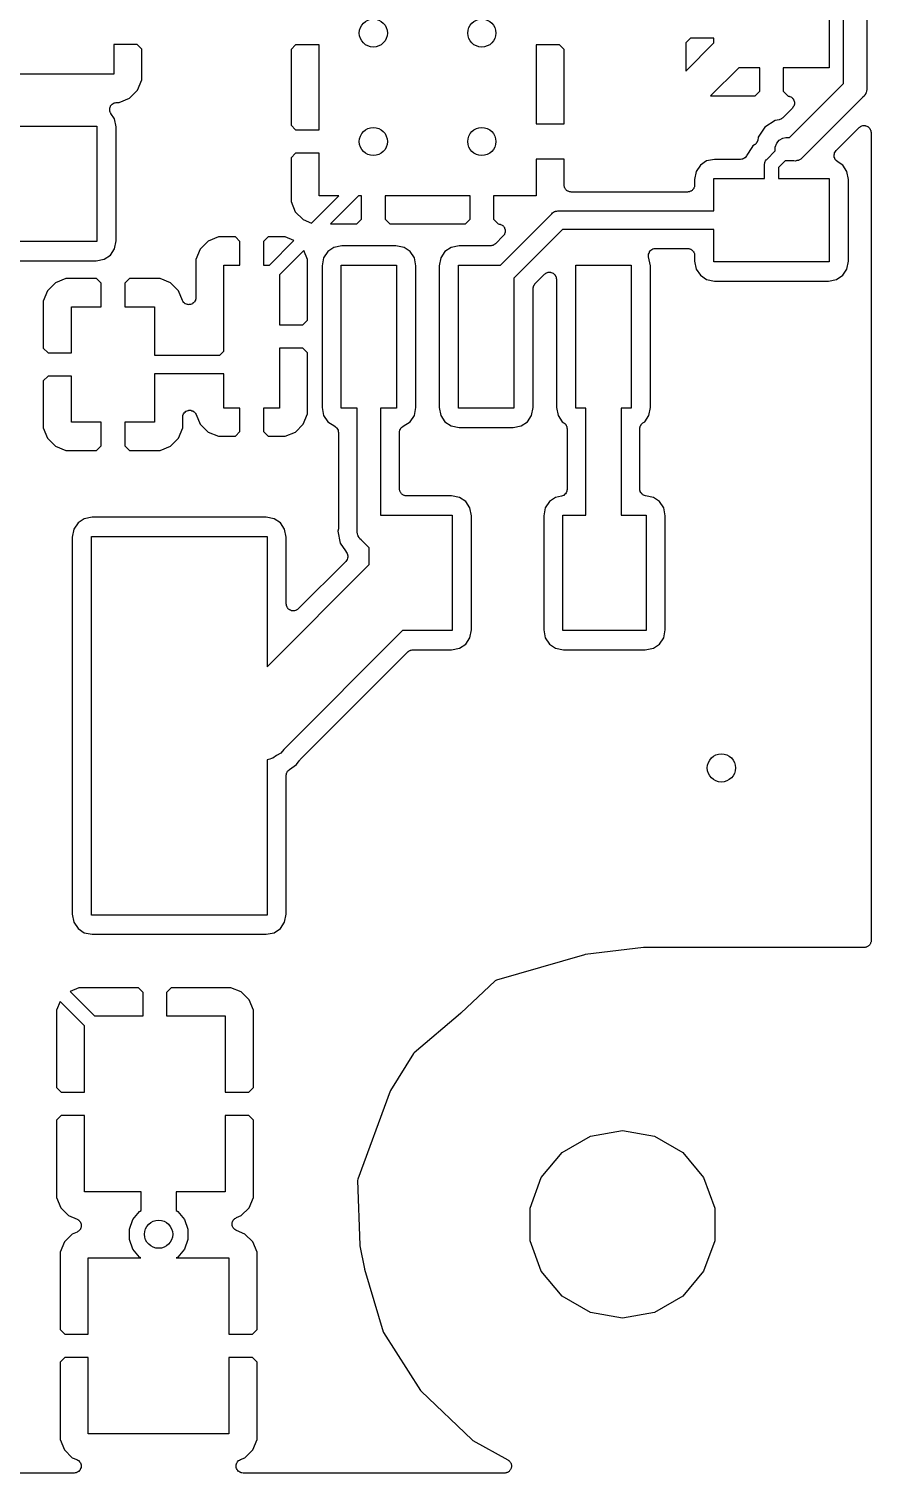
# Model space of a CAD drawing. Extents: x 86.1 to 122.5, y -104.2 to -55.1.
# Drawn here: x 113.41 to 122.53, y -104.24 to -88.6 of the extents above; entities that cross this region are included whole.
import ezdxf

# ---------------------------------------------------------------- set-up
doc = ezdxf.new("R2010")
doc.units = 0
doc.header["$MEASUREMENT"] = 0
doc.layers.add('BLACK', color=7, linetype='CONTINUOUS')

msp = doc.modelspace()

# ---------------------------------------------------------------- linework, layer by layer
at = {"layer": 'BLACK', "linetype": 'CONTINUOUS'}
for p, q in [((122.23, -89.1958), (122.23, -87.9641)), ((122.484, -87.9069), (122.484, -89.2429)), ((122.078, -88.1249), (122.078, -89.0249)), ((114.58, -88.7714), (114.326, -88.7714)), ((114.326, -88.7714), (114.326, -89.0944)), ((114.63, -88.8221), (114.58, -88.7714)), ((114.63, -89.1551), (114.63, -88.8221)), ((116.297, -88.7748), (116.247, -88.8254)), ((116.247, -88.8254), (116.247, -89.6452)), ((116.551, -88.7748), (116.297, -88.7748)), ((116.551, -89.6958), (116.551, -88.7748)), ((119.156, -88.7748), (118.901, -88.7748)), ((118.901, -88.7748), (118.901, -89.6323)), ((119.206, -88.8254), (119.156, -88.7748)), ((119.156, -88.7748), (119.156, -88.7748)), ((119.156, -88.7748), (119.156, -88.7748)), ((119.206, -89.6323), (119.206, -88.8254)), ((120.573, -88.7019), (120.523, -88.7525)), ((120.523, -88.7525), (120.523, -89.0603)), ((120.523, -89.0603), (120.828, -88.7555)), ((120.828, -88.7019), (120.573, -88.7019)), ((120.828, -88.7555), (120.828, -88.7019)), ((114.326, -89.0944), (113.076, -89.0944)), ((121.097, -89.0249), (120.792, -89.3297)), ((121.326, -89.0249), (121.097, -89.0249)), ((121.326, -89.2791), (121.326, -89.0249)), ((122.078, -89.0249), (121.58, -89.0249)), ((121.58, -89.0249), (121.58, -89.2791)), ((114.498, -89.3528), (114.584, -89.2671)), ((114.584, -89.2671), (114.63, -89.1551)), ((121.275, -89.3297), (121.326, -89.2791)), ((121.58, -89.2791), (121.631, -89.3308)), ((121.647, -89.7788), (122.23, -89.1958)), ((122.474, -89.3029), (122.464, -89.3167)), ((122.475, -89.2974), (122.474, -89.3029)), ((122.478, -89.2925), (122.475, -89.2974)), ((122.481, -89.2759), (122.478, -89.2925)), ((122.486, -89.2596), (122.481, -89.2759)), ((122.484, -89.2429), (122.486, -89.2596)), ((114.284, -89.4622), (114.287, -89.4521)), ((114.287, -89.4521), (114.29, -89.4417)), ((114.29, -89.4417), (114.292, -89.4397)), ((114.292, -89.4397), (114.293, -89.4373)), ((114.293, -89.4373), (114.3, -89.4291)), ((114.3, -89.4291), (114.306, -89.4204)), ((114.306, -89.4204), (114.308, -89.419)), ((114.308, -89.419), (114.31, -89.4171)), ((114.31, -89.4171), (114.319, -89.4117)), ((114.319, -89.4117), (114.328, -89.4057)), ((114.328, -89.4057), (114.331, -89.4051)), ((114.331, -89.4051), (114.333, -89.4038)), ((114.333, -89.4038), (114.343, -89.402)), ((114.343, -89.402), (114.354, -89.3994)), ((114.354, -89.3994), (114.356, -89.3997)), ((114.356, -89.3997), (114.359, -89.3992)), ((114.359, -89.3992), (114.386, -89.3992)), ((114.386, -89.3992), (114.498, -89.3528)), ((120.792, -89.3297), (121.275, -89.3297)), ((121.679, -89.4598), (121.573, -89.5652)), ((121.631, -89.3308), (121.635, -89.3314)), ((121.635, -89.3314), (121.645, -89.3323)), ((121.645, -89.3323), (121.648, -89.3337)), ((121.648, -89.3337), (121.651, -89.3343)), ((121.651, -89.3343), (121.66, -89.3393)), ((121.66, -89.3393), (121.669, -89.3435)), ((121.669, -89.3435), (121.671, -89.3458)), ((121.671, -89.3458), (121.674, -89.3475)), ((121.674, -89.3475), (121.68, -89.3551)), ((121.684, -89.4516), (121.679, -89.4598)), ((121.68, -89.3551), (121.687, -89.3622)), ((121.691, -89.444), (121.684, -89.4516)), ((121.687, -89.3622), (121.689, -89.3652)), ((121.689, -89.3652), (121.691, -89.3678)), ((121.691, -89.3678), (121.694, -89.3771)), ((121.692, -89.4408), (121.691, -89.444)), ((121.694, -89.4381), (121.692, -89.4408)), ((121.694, -89.3771), (121.698, -89.3862)), ((121.696, -89.4285), (121.694, -89.4381)), ((121.7, -89.4191), (121.696, -89.4285)), ((121.698, -89.3862), (121.699, -89.3895)), ((121.699, -89.3895), (121.7, -89.3926)), ((121.7, -89.3926), (121.7, -89.4026)), ((121.7, -89.4026), (121.701, -89.4125)), ((121.701, -89.4125), (121.7, -89.4158)), ((121.7, -89.4158), (121.7, -89.4191)), ((122.443, -89.3421), (121.793, -89.9917)), ((122.456, -89.3313), (122.443, -89.3421)), ((122.464, -89.3167), (122.456, -89.3313)), ((114.283, -89.4671), (114.284, -89.4647)), ((114.284, -89.4779), (114.283, -89.4671)), ((114.284, -89.4647), (114.284, -89.4622)), ((114.284, -89.4887), (114.284, -89.4779)), ((114.285, -89.491), (114.284, -89.4887)), ((114.285, -89.4936), (114.285, -89.491)), ((114.289, -89.5034), (114.285, -89.4936)), ((114.293, -89.5135), (114.289, -89.5034)), ((114.294, -89.5155), (114.293, -89.5135)), ((114.295, -89.5178), (114.294, -89.5155)), ((114.335, -89.5775), (114.295, -89.5178)), ((114.353, -89.6643), (114.335, -89.5775)), ((121.49, -89.5948), (121.381, -89.6678)), ((121.534, -89.5861), (121.49, -89.5948)), ((121.543, -89.5828), (121.534, -89.5861)), ((121.552, -89.5804), (121.543, -89.5828)), ((121.555, -89.578), (121.552, -89.5804)), ((121.559, -89.5765), (121.555, -89.578)), ((121.566, -89.5705), (121.559, -89.5765)), ((121.573, -89.5652), (121.566, -89.5705)), ((113.244, -89.6568), (114.144, -89.6568)), ((114.144, -89.6568), (114.144, -90.9068)), ((114.353, -90.8993), (114.353, -89.6643)), ((116.247, -89.6452), (116.297, -89.6958)), ((116.297, -89.6958), (116.551, -89.6958)), ((118.901, -89.6323), (119.206, -89.6323)), ((121.381, -89.6678), (121.308, -89.777)), ((122.152, -89.9206), (122.401, -89.6717)), ((122.401, -89.6717), (122.409, -89.666)), ((122.409, -89.666), (122.416, -89.6596)), ((122.416, -89.6596), (122.42, -89.6584)), ((122.42, -89.6584), (122.422, -89.6565)), ((122.422, -89.6565), (122.432, -89.6539)), ((122.432, -89.6539), (122.441, -89.6505)), ((122.441, -89.6505), (122.445, -89.6505)), ((122.445, -89.6505), (122.448, -89.6497)), ((122.448, -89.6497), (122.458, -89.6505)), ((122.458, -89.6505), (122.468, -89.6505)), ((122.468, -89.6505), (122.471, -89.6517)), ((122.471, -89.6517), (122.474, -89.652)), ((122.474, -89.652), (122.483, -89.6562)), ((122.483, -89.6562), (122.493, -89.6596)), ((122.493, -89.6596), (122.495, -89.6617)), ((122.495, -89.6617), (122.498, -89.6632)), ((122.498, -89.6632), (122.505, -89.6702)), ((122.505, -89.6702), (122.513, -89.6766)), ((122.513, -89.6766), (122.515, -89.6795)), ((122.515, -89.6795), (122.517, -89.6819)), ((122.517, -89.6819), (122.521, -89.6909)), ((122.521, -89.6909), (122.526, -89.6995)), ((122.526, -89.6995), (122.527, -89.7028)), ((122.527, -89.7028), (122.528, -89.7059)), ((122.528, -89.7059), (122.529, -89.7158)), ((122.529, -89.7158), (122.531, -89.7256)), ((122.531, -89.7256), (122.531, -98.4758)), ((121.24, -89.8881), (121.186, -89.9691)), ((121.251, -89.871), (121.24, -89.8881)), ((121.24, -89.8881), (121.24, -89.8881)), ((121.268, -89.8596), (121.251, -89.871)), ((121.272, -89.8563), (121.268, -89.8596)), ((121.275, -89.8548), (121.272, -89.8563)), ((121.277, -89.8524), (121.275, -89.8548)), ((121.28, -89.8502), (121.277, -89.8524)), ((121.281, -89.8492), (121.28, -89.8502)), ((121.284, -89.8446), (121.281, -89.8492)), ((121.287, -89.8413), (121.284, -89.8446)), ((121.289, -89.8386), (121.287, -89.8413)), ((121.292, -89.8349), (121.289, -89.8386)), ((121.294, -89.831), (121.292, -89.8349)), ((121.296, -89.8276), (121.294, -89.831)), ((121.298, -89.8198), (121.296, -89.8276)), ((121.299, -89.8176), (121.298, -89.8198)), ((121.302, -89.8102), (121.299, -89.8163)), ((121.299, -89.8163), (121.299, -89.8176)), ((121.308, -89.777), (121.302, -89.8102)), ((121.401, -90.0162), (121.492, -89.9251)), ((121.492, -89.8834), (121.508, -89.8414)), ((121.492, -89.9251), (121.492, -89.8834)), ((121.508, -89.8414), (121.536, -89.8071)), ((121.536, -89.8071), (121.575, -89.7847)), ((121.575, -89.7847), (121.608, -89.7788)), ((121.608, -89.7788), (121.647, -89.7788)), ((122.144, -89.932), (122.151, -89.9217)), ((122.151, -89.9213), (122.152, -89.9206)), ((122.151, -89.9217), (122.151, -89.9213)), ((116.297, -89.9498), (116.247, -90.0004)), ((116.247, -90.0004), (116.247, -90.4709)), ((116.551, -89.9498), (116.297, -89.9498)), ((116.551, -90.4103), (116.551, -89.9498)), ((119.206, -90.0133), (118.901, -90.0133)), ((118.901, -90.0133), (118.901, -90.4103)), ((119.206, -90.2939), (119.206, -90.0133)), ((120.681, -90.0784), (120.636, -90.1456)), ((120.748, -90.0335), (120.681, -90.0784)), ((120.835, -90.0162), (120.748, -90.0335)), ((121.116, -90.0162), (120.835, -90.0162)), ((121.129, -90.014), (121.116, -90.0162)), ((121.141, -90.0122), (121.129, -90.014)), ((121.142, -90.0118), (121.141, -90.0122)), ((121.153, -90.0054), (121.142, -90.0116)), ((121.142, -90.0116), (121.142, -90.0118)), ((121.164, -89.9994), (121.153, -90.0054)), ((121.165, -89.9988), (121.164, -89.9994)), ((121.173, -89.9889), (121.165, -89.9984)), ((121.165, -89.9984), (121.165, -89.9988)), ((121.182, -89.9795), (121.173, -89.9889)), ((121.186, -89.9691), (121.182, -89.9781)), ((121.182, -89.9781), (121.182, -89.9787)), ((121.182, -89.9787), (121.182, -89.9795)), ((121.376, -90.0657), (121.378, -90.056)), ((121.376, -90.0758), (121.376, -90.0657)), ((121.376, -90.2249), (121.376, -90.0758)), ((121.378, -90.056), (121.38, -90.046)), ((121.38, -90.046), (121.382, -90.0431)), ((121.382, -90.0431), (121.383, -90.0398)), ((121.383, -90.0398), (121.388, -90.0315)), ((121.388, -90.0315), (121.393, -90.0227)), ((121.393, -90.0227), (121.401, -90.0162)), ((121.601, -90.0316), (121.529, -90.104)), ((121.608, -90.0328), (121.601, -90.0316)), ((121.694, -90.0328), (121.608, -90.0328)), ((121.711, -90.0343), (121.694, -90.0328)), ((121.727, -90.0299), (121.711, -90.0343)), ((121.744, -90.027), (121.727, -90.0299)), ((121.749, -90.0242), (121.744, -90.027)), ((121.754, -90.0227), (121.749, -90.0242)), ((121.768, -90.0131), (121.754, -90.0227)), ((121.782, -90.0046), (121.768, -90.0131)), ((121.793, -89.9917), (121.782, -90.0046)), ((122.13, -89.9678), (122.133, -89.9558)), ((122.13, -89.9686), (122.13, -89.9678)), ((122.13, -89.9695), (122.13, -89.9686)), ((122.131, -89.9818), (122.13, -89.9695)), ((122.132, -89.9942), (122.131, -89.9818)), ((122.132, -89.9949), (122.132, -89.9942)), ((122.133, -89.9958), (122.132, -89.9949)), ((122.133, -89.9558), (122.136, -89.9438)), ((122.138, -90.0069), (122.133, -89.9958)), ((122.136, -89.9431), (122.137, -89.9422)), ((122.136, -89.9438), (122.136, -89.9431)), ((122.137, -89.9422), (122.144, -89.932)), ((122.143, -90.0181), (122.138, -90.0069)), ((122.144, -90.0187), (122.143, -90.0181)), ((122.144, -90.0195), (122.144, -90.0187)), ((122.153, -90.0281), (122.144, -90.0195)), ((122.162, -90.0369), (122.153, -90.0281)), ((122.163, -90.0372), (122.162, -90.0369)), ((122.163, -90.0378), (122.163, -90.0372)), ((122.224, -90.0784), (122.163, -90.0378)), ((122.269, -90.1456), (122.224, -90.0784)), ((120.636, -90.1456), (120.619, -90.2324)), ((120.619, -90.2324), (120.619, -90.2939)), ((120.828, -90.5733), (120.828, -90.2249)), ((120.828, -90.2249), (121.376, -90.2249)), ((121.529, -90.104), (121.529, -90.2249)), ((121.529, -90.2249), (122.078, -90.2249)), ((122.078, -90.2249), (122.078, -91.1249)), ((122.286, -90.2324), (122.269, -90.1456)), ((122.286, -91.1174), (122.286, -90.2324)), ((119.207, -90.3004), (119.206, -90.2939)), ((119.207, -90.3071), (119.207, -90.3004)), ((119.21, -90.3134), (119.207, -90.3071)), ((119.211, -90.3199), (119.21, -90.3134)), ((119.214, -90.3257), (119.211, -90.3199)), ((119.216, -90.332), (119.214, -90.3257)), ((119.221, -90.3371), (119.216, -90.332)), ((119.224, -90.3429), (119.221, -90.3371)), ((119.229, -90.3471), (119.224, -90.3429)), ((119.233, -90.3523), (119.229, -90.3471)), ((119.239, -90.3556), (119.233, -90.3523)), ((119.244, -90.3599), (119.239, -90.3556)), ((119.251, -90.3621), (119.244, -90.3599)), ((119.256, -90.3655), (119.251, -90.3621)), ((119.263, -90.3666), (119.256, -90.3655)), ((119.269, -90.3689), (119.263, -90.3666)), ((119.276, -90.3689), (119.269, -90.3689)), ((119.282, -90.3701), (119.276, -90.3689)), ((120.543, -90.3701), (119.282, -90.3701)), ((120.549, -90.3689), (120.543, -90.3701)), ((120.556, -90.3689), (120.549, -90.3689)), ((120.562, -90.3666), (120.556, -90.3689)), ((120.569, -90.3655), (120.562, -90.3666)), ((120.575, -90.3621), (120.569, -90.3655)), ((120.581, -90.3599), (120.575, -90.3621)), ((120.586, -90.3556), (120.581, -90.3599)), ((120.592, -90.3523), (120.586, -90.3556)), ((120.596, -90.3471), (120.592, -90.3523)), ((120.601, -90.3429), (120.596, -90.3471)), ((120.604, -90.3371), (120.601, -90.3429)), ((120.609, -90.332), (120.604, -90.3371)), ((120.611, -90.3257), (120.609, -90.332)), ((120.614, -90.3199), (120.611, -90.3257)), ((120.616, -90.3134), (120.614, -90.3199)), ((120.618, -90.3071), (120.616, -90.3134)), ((120.619, -90.2939), (120.618, -90.3004)), ((120.618, -90.3004), (120.618, -90.3071)), ((116.247, -90.4709), (116.293, -90.5829)), ((116.468, -90.7057), (116.764, -90.4103)), ((116.764, -90.4103), (116.551, -90.4103)), ((116.979, -90.4103), (116.674, -90.7151)), ((117.012, -90.4103), (116.979, -90.4103)), ((117.012, -90.6645), (117.012, -90.4103)), ((118.187, -90.4103), (117.266, -90.4103)), ((117.266, -90.4103), (117.266, -90.6645)), ((118.187, -90.6645), (118.187, -90.4103)), ((118.901, -90.4103), (118.441, -90.4103)), ((118.441, -90.4103), (118.441, -90.6645)), ((116.293, -90.5829), (116.379, -90.6687)), ((116.379, -90.6687), (116.468, -90.7057)), ((116.961, -90.7151), (117.012, -90.6645)), ((117.266, -90.6645), (117.317, -90.7151)), ((118.136, -90.7151), (118.187, -90.6645)), ((118.441, -90.6645), (118.492, -90.7151)), ((118.518, -91.1603), (119.072, -90.6062)), ((119.072, -90.6062), (119.081, -90.5958)), ((119.081, -90.5958), (119.092, -90.5891)), ((119.092, -90.5891), (119.103, -90.5814)), ((119.103, -90.5814), (119.108, -90.5802)), ((119.108, -90.5802), (119.112, -90.5779)), ((119.112, -90.5779), (119.125, -90.5756)), ((119.125, -90.5756), (119.138, -90.5721)), ((119.138, -90.5721), (119.151, -90.5733)), ((119.151, -90.5733), (120.828, -90.5733)), ((115.461, -90.8555), (115.349, -90.9019)), ((115.644, -90.8555), (115.461, -90.8555)), ((115.694, -90.9061), (115.644, -90.8555)), ((115.999, -90.8555), (115.948, -90.9061)), ((116.182, -90.8555), (115.999, -90.8555)), ((116.279, -90.8954), (116.182, -90.8555)), ((116.674, -90.7151), (116.961, -90.7151)), ((117.317, -90.7151), (118.136, -90.7151)), ((118.546, -90.8452), (118.461, -90.9293)), ((118.492, -90.7151), (118.492, -90.7151)), ((118.492, -90.7151), (118.501, -90.7168)), ((118.501, -90.7168), (118.511, -90.7177)), ((118.511, -90.7177), (118.514, -90.7191)), ((118.514, -90.7191), (118.518, -90.7197)), ((118.518, -90.7197), (118.526, -90.7247)), ((118.526, -90.7247), (118.535, -90.7289)), ((118.535, -90.7289), (118.538, -90.7312)), ((118.538, -90.7312), (118.541, -90.7329)), ((118.541, -90.7329), (118.547, -90.7405)), ((118.551, -90.837), (118.546, -90.8452)), ((118.547, -90.7405), (118.554, -90.7476)), ((118.558, -90.8294), (118.551, -90.837)), ((118.554, -90.7476), (118.555, -90.7506)), ((118.555, -90.7506), (118.558, -90.7532)), ((118.558, -90.7532), (118.561, -90.7625)), ((118.559, -90.8262), (118.558, -90.8294)), ((118.561, -90.8235), (118.559, -90.8262)), ((118.561, -90.7625), (118.565, -90.7716)), ((118.563, -90.8139), (118.561, -90.8235)), ((118.567, -90.8045), (118.563, -90.8139)), ((118.565, -90.7716), (118.566, -90.7749)), ((118.566, -90.7749), (118.567, -90.778)), ((118.567, -90.778), (118.567, -90.788)), ((118.567, -90.788), (118.568, -90.7979)), ((118.568, -90.7979), (118.567, -90.8012)), ((118.567, -90.8012), (118.567, -90.8045)), ((119.189, -90.7765), (118.661, -91.304)), ((120.828, -90.7765), (119.189, -90.7765)), ((120.828, -91.1249), (120.828, -90.7765)), ((114.144, -90.9068), (113.244, -90.9068)), ((114.29, -91.0533), (114.335, -90.986)), ((114.335, -90.986), (114.353, -90.8993)), ((115.263, -90.9876), (115.217, -91.0997)), ((115.349, -90.9019), (115.263, -90.9876)), ((115.694, -91.1603), (115.694, -90.9061)), ((115.948, -90.9061), (115.948, -91.1603)), ((116.014, -91.1603), (116.279, -90.8954)), ((116.386, -91.0032), (116.121, -91.268)), ((116.426, -91.0997), (116.386, -91.0032)), ((116.645, -91.0138), (116.6, -91.081)), ((116.712, -90.9689), (116.645, -91.0138)), ((116.799, -90.9516), (116.712, -90.9689)), ((117.384, -90.9516), (116.799, -90.9516)), ((117.471, -90.9689), (117.384, -90.9516)), ((117.538, -91.0138), (117.471, -90.9689)), ((117.583, -91.081), (117.538, -91.0138)), ((117.915, -91.0138), (117.87, -91.081)), ((117.982, -90.9689), (117.915, -91.0138)), ((118.069, -90.9516), (117.982, -90.9689)), ((118.408, -90.9516), (118.069, -90.9516)), ((118.411, -90.951), (118.408, -90.9516)), ((118.414, -90.9513), (118.411, -90.951)), ((118.424, -90.9487), (118.414, -90.9513)), ((118.434, -90.947), (118.424, -90.9487)), ((118.436, -90.9453), (118.434, -90.947)), ((118.44, -90.9445), (118.436, -90.9453)), ((118.448, -90.9388), (118.44, -90.9445)), ((118.456, -90.9338), (118.448, -90.9388)), ((118.459, -90.9312), (118.456, -90.9338)), ((118.461, -90.9293), (118.459, -90.9312)), ((120.125, -91.031), (120.129, -91.0192)), ((120.129, -91.0186), (120.13, -91.0178)), ((120.129, -91.0192), (120.129, -91.0186)), ((120.13, -91.0178), (120.138, -91.0083)), ((120.138, -91.0083), (120.145, -90.9986)), ((120.145, -90.9986), (120.146, -90.9982)), ((120.146, -90.9982), (120.147, -90.9975)), ((120.147, -90.9975), (120.157, -90.9913)), ((120.157, -90.9913), (120.168, -90.9849)), ((120.168, -90.9849), (120.169, -90.9847)), ((120.169, -90.9847), (120.17, -90.9843)), ((120.17, -90.9843), (120.182, -90.9821)), ((120.182, -90.9821), (120.194, -90.9797)), ((120.194, -90.9797), (120.195, -90.9798)), ((120.195, -90.9798), (120.196, -90.9797)), ((120.196, -90.9797), (120.543, -90.9797)), ((120.543, -90.9797), (120.549, -90.9808)), ((120.549, -90.9808), (120.556, -90.9808)), ((120.556, -90.9808), (120.562, -90.9831)), ((120.562, -90.9831), (120.569, -90.9843)), ((120.569, -90.9843), (120.575, -90.9876)), ((120.575, -90.9876), (120.581, -90.9899)), ((120.581, -90.9899), (120.586, -90.9942)), ((120.586, -90.9942), (120.592, -90.9975)), ((120.592, -90.9975), (120.596, -91.0026)), ((120.596, -91.0026), (120.601, -91.0069)), ((120.601, -91.0069), (120.604, -91.0127)), ((120.604, -91.0127), (120.609, -91.0178)), ((120.609, -91.0178), (120.611, -91.024)), ((120.611, -91.024), (120.614, -91.0298)), ((113.251, -91.1154), (114.136, -91.1154)), ((114.136, -91.1154), (114.223, -91.0982)), ((114.223, -91.0982), (114.29, -91.0533)), ((115.217, -91.0997), (115.217, -91.5143)), ((115.521, -92.0916), (115.521, -91.1603)), ((115.521, -91.1603), (115.694, -91.1603)), ((115.948, -91.1603), (116.014, -91.1603)), ((116.426, -91.7577), (116.426, -91.0997)), ((116.6, -91.081), (116.583, -91.1678)), ((116.583, -91.1678), (116.583, -92.7028)), ((116.791, -92.7103), (116.791, -91.1603)), ((116.791, -91.1603), (117.391, -91.1603)), ((117.391, -91.1603), (117.391, -92.7103)), ((117.6, -91.1678), (117.583, -91.081)), ((117.6, -92.7028), (117.6, -91.1678)), ((117.87, -91.081), (117.853, -91.1678)), ((117.853, -91.1678), (117.853, -92.7028)), ((118.061, -92.7103), (118.061, -91.1603)), ((118.061, -91.1603), (118.518, -91.1603)), ((119.331, -92.7103), (119.331, -91.1603)), ((119.331, -91.1603), (119.931, -91.1603)), ((119.931, -91.1603), (119.931, -92.7103)), ((120.12, -91.0443), (120.121, -91.0435)), ((120.121, -91.0567), (120.12, -91.0443)), ((120.121, -91.0426), (120.125, -91.031)), ((120.121, -91.0435), (120.121, -91.0426)), ((120.121, -91.0691), (120.121, -91.0567)), ((120.121, -91.0699), (120.121, -91.0691)), ((120.121, -91.0707), (120.121, -91.0699)), ((120.14, -91.1678), (120.121, -91.0707)), ((120.14, -92.7028), (120.14, -91.1678)), ((120.614, -91.0298), (120.616, -91.0364)), ((120.616, -91.0364), (120.618, -91.0426)), ((120.618, -91.0426), (120.618, -91.0493)), ((120.618, -91.0493), (120.619, -91.0559)), ((120.619, -91.0559), (120.619, -91.1174)), ((120.619, -91.1174), (120.636, -91.2042)), ((122.078, -91.1249), (120.828, -91.1249)), ((122.269, -91.2042), (122.286, -91.1174)), ((113.808, -91.3078), (113.696, -91.3542)), ((114.141, -91.3078), (113.808, -91.3078)), ((114.192, -91.3584), (114.141, -91.3078)), ((114.496, -91.3078), (114.446, -91.3584)), ((114.829, -91.3078), (114.496, -91.3078)), ((114.941, -91.3542), (114.829, -91.3078)), ((116.121, -91.268), (116.121, -91.8083)), ((118.661, -91.304), (118.661, -92.7103)), ((118.892, -91.3603), (118.993, -91.2601)), ((118.993, -91.2601), (119.001, -91.2544)), ((119.001, -91.2544), (119.008, -91.248)), ((119.008, -91.248), (119.012, -91.2468)), ((119.012, -91.2468), (119.014, -91.2449)), ((119.014, -91.2449), (119.024, -91.2423)), ((119.024, -91.2423), (119.033, -91.2389)), ((119.033, -91.2389), (119.037, -91.2389)), ((119.037, -91.2389), (119.04, -91.2381)), ((119.04, -91.2381), (119.05, -91.2389)), ((119.05, -91.2389), (119.06, -91.2389)), ((119.06, -91.2389), (119.063, -91.2401)), ((119.063, -91.2401), (119.066, -91.2404)), ((119.066, -91.2404), (119.075, -91.2446)), ((119.075, -91.2446), (119.085, -91.248)), ((119.085, -91.248), (119.087, -91.2501)), ((119.087, -91.2501), (119.09, -91.2515)), ((119.09, -91.2515), (119.097, -91.2586)), ((119.097, -91.2586), (119.105, -91.265)), ((119.105, -91.265), (119.107, -91.2679)), ((119.107, -91.2679), (119.109, -91.2703)), ((119.109, -91.2703), (119.113, -91.2793)), ((119.113, -91.2793), (119.118, -91.2879)), ((119.118, -91.2879), (119.119, -91.2912)), ((119.119, -91.2912), (119.12, -91.2942)), ((119.12, -91.2942), (119.121, -91.3042)), ((119.121, -91.3042), (119.123, -91.314)), ((119.123, -91.314), (119.123, -92.7028)), ((120.636, -91.2042), (120.681, -91.2714)), ((120.681, -91.2714), (120.748, -91.3163)), ((120.748, -91.3163), (120.835, -91.3336)), ((120.835, -91.3336), (122.07, -91.3336)), ((122.07, -91.3336), (122.157, -91.3163)), ((122.157, -91.3163), (122.224, -91.2714)), ((122.224, -91.2714), (122.269, -91.2042)), ((113.61, -91.4399), (113.564, -91.5519)), ((113.696, -91.3542), (113.61, -91.4399)), ((114.192, -91.6126), (114.192, -91.3584)), ((114.446, -91.3584), (114.446, -91.6126)), ((115.027, -91.4399), (114.941, -91.3542)), ((115.07, -91.5435), (115.027, -91.4399)), ((118.87, -91.4076), (118.873, -91.398)), ((118.871, -91.4109), (118.87, -91.4076)), ((118.87, -91.4142), (118.871, -91.4109)), ((118.87, -92.7028), (118.87, -91.4142)), ((118.873, -91.398), (118.875, -91.3882)), ((118.875, -91.3882), (118.876, -91.3853)), ((118.876, -91.3853), (118.877, -91.382)), ((118.877, -91.382), (118.883, -91.3739)), ((118.883, -91.3739), (118.888, -91.3652)), ((118.888, -91.3652), (118.891, -91.3631)), ((118.891, -91.3631), (118.892, -91.3603)), ((113.564, -91.5519), (113.564, -92.0599)), ((113.869, -92.1106), (113.869, -91.6126)), ((113.869, -91.6126), (114.192, -91.6126)), ((114.446, -91.6126), (114.769, -91.6126)), ((114.769, -91.6126), (114.769, -92.136)), ((115.076, -91.5533), (115.07, -91.5435)), ((115.082, -91.5633), (115.076, -91.5533)), ((115.083, -91.5644), (115.082, -91.5633)), ((115.084, -91.5658), (115.083, -91.5644)), ((115.093, -91.5729), (115.084, -91.5658)), ((115.102, -91.5803), (115.093, -91.5729)), ((115.104, -91.5809), (115.102, -91.5803)), ((115.105, -91.5819), (115.104, -91.5809)), ((115.116, -91.5854), (115.105, -91.5819)), ((115.127, -91.5894), (115.116, -91.5854)), ((115.129, -91.5894), (115.127, -91.5894)), ((115.131, -91.5899), (115.129, -91.5894)), ((115.142, -91.5894), (115.131, -91.5899)), ((115.154, -91.5894), (115.142, -91.5894)), ((115.155, -91.5888), (115.154, -91.5894)), ((115.157, -91.5887), (115.155, -91.5888)), ((115.168, -91.5843), (115.157, -91.5887)), ((115.179, -91.5803), (115.168, -91.5843)), ((115.18, -91.5792), (115.179, -91.5803)), ((115.181, -91.5786), (115.18, -91.5792)), ((115.19, -91.5708), (115.181, -91.5786)), ((115.199, -91.5633), (115.19, -91.5708)), ((115.2, -91.5618), (115.199, -91.5633)), ((115.201, -91.5607), (115.2, -91.5618)), ((115.206, -91.5504), (115.201, -91.5607)), ((115.212, -91.5404), (115.206, -91.5504)), ((115.213, -91.5372), (115.212, -91.5387)), ((115.212, -91.5387), (115.212, -91.5404)), ((115.215, -91.5257), (115.213, -91.5372)), ((115.217, -91.5143), (115.215, -91.5257)), ((116.376, -91.8083), (116.426, -91.7577)), ((116.121, -91.8083), (116.376, -91.8083)), ((113.564, -92.0599), (113.615, -92.1106)), ((113.615, -92.1106), (113.869, -92.1106)), ((115.477, -92.136), (115.521, -92.0916)), ((116.121, -92.0623), (116.121, -92.7103)), ((116.376, -92.0623), (116.121, -92.0623)), ((116.426, -92.1129), (116.376, -92.0623)), ((116.426, -92.7709), (116.426, -92.1129)), ((114.769, -92.136), (115.477, -92.136)), ((113.615, -92.3646), (113.564, -92.4152)), ((113.564, -92.4152), (113.564, -92.9232)), ((113.869, -92.3646), (113.615, -92.3646)), ((113.869, -92.8626), (113.869, -92.3646)), ((114.769, -92.3392), (114.769, -92.8626)), ((115.515, -92.3392), (114.769, -92.3392)), ((115.521, -92.3397), (115.515, -92.3392)), ((115.521, -92.7103), (115.521, -92.3397)), ((115.1, -92.7521), (115.109, -92.7443)), ((115.109, -92.7443), (115.11, -92.7436)), ((115.11, -92.7436), (115.112, -92.7425)), ((115.112, -92.7425), (115.123, -92.7386)), ((115.123, -92.7386), (115.133, -92.7341)), ((115.133, -92.7341), (115.135, -92.7341)), ((115.135, -92.7341), (115.137, -92.7335)), ((115.137, -92.7335), (115.148, -92.7335)), ((115.148, -92.7335), (115.16, -92.733)), ((115.16, -92.733), (115.161, -92.7335)), ((115.161, -92.7335), (115.163, -92.7335)), ((115.163, -92.7335), (115.174, -92.7374)), ((115.174, -92.7374), (115.185, -92.7409)), ((115.185, -92.7409), (115.186, -92.742)), ((115.186, -92.742), (115.188, -92.7425)), ((115.188, -92.7425), (115.197, -92.75)), ((115.694, -92.7103), (115.521, -92.7103)), ((115.694, -92.9645), (115.694, -92.7103)), ((116.121, -92.7103), (115.948, -92.7103)), ((115.948, -92.7103), (115.948, -92.9645)), ((116.583, -92.7028), (116.6, -92.7896)), ((116.964, -92.7103), (116.791, -92.7103)), ((116.964, -94.0364), (116.964, -92.7103)), ((117.391, -92.7103), (117.218, -92.7103)), ((117.218, -92.7103), (117.218, -93.8681)), ((117.583, -92.7896), (117.6, -92.7028)), ((117.853, -92.7028), (117.87, -92.7896)), ((118.661, -92.7103), (118.061, -92.7103)), ((118.853, -92.7896), (118.87, -92.7028)), ((119.123, -92.7028), (119.14, -92.7896)), ((119.441, -92.7103), (119.331, -92.7103)), ((119.441, -93.8681), (119.441, -92.7103)), ((119.931, -92.7103), (119.822, -92.7103)), ((119.822, -92.7103), (119.822, -93.8681)), ((120.123, -92.7896), (120.14, -92.7028)), ((114.192, -92.8626), (113.869, -92.8626)), ((114.192, -93.1167), (114.192, -92.8626)), ((114.769, -92.8626), (114.446, -92.8626)), ((114.446, -92.8626), (114.446, -93.1167)), ((115.074, -92.8085), (115.076, -92.7971)), ((115.074, -92.9232), (115.074, -92.8085)), ((115.076, -92.7971), (115.077, -92.7856)), ((115.077, -92.7856), (115.078, -92.7841)), ((115.078, -92.7825), (115.084, -92.7724)), ((115.078, -92.7841), (115.078, -92.7825)), ((115.084, -92.7724), (115.089, -92.7621)), ((115.089, -92.7621), (115.091, -92.761)), ((115.091, -92.7595), (115.1, -92.7521)), ((115.091, -92.761), (115.091, -92.7595)), ((115.197, -92.75), (115.206, -92.757)), ((115.206, -92.757), (115.207, -92.7585)), ((115.207, -92.7585), (115.208, -92.7595)), ((115.208, -92.7595), (115.214, -92.7696)), ((115.214, -92.7696), (115.22, -92.7794)), ((115.22, -92.7794), (115.263, -92.8829)), ((115.263, -92.8829), (115.349, -92.9687)), ((116.294, -92.9687), (116.38, -92.8829)), ((116.38, -92.8829), (116.426, -92.7709)), ((116.6, -92.7896), (116.645, -92.8568)), ((116.645, -92.8568), (116.72, -92.9068)), ((117.463, -92.9068), (117.538, -92.8568)), ((117.538, -92.8568), (117.583, -92.7896)), ((117.87, -92.7896), (117.915, -92.8568)), ((117.915, -92.8568), (117.982, -92.9017)), ((117.982, -92.9017), (118.069, -92.919)), ((118.654, -92.919), (118.741, -92.9017)), ((118.741, -92.9017), (118.808, -92.8568)), ((118.808, -92.8568), (118.853, -92.7896)), ((119.14, -92.7896), (119.185, -92.8568)), ((119.185, -92.8568), (119.204, -92.8694)), ((119.204, -92.8694), (119.212, -92.8769)), ((119.212, -92.8769), (119.22, -92.8838)), ((119.22, -92.8838), (119.221, -92.886)), ((119.221, -92.886), (119.223, -92.8877)), ((119.223, -92.8877), (119.228, -92.8974)), ((119.228, -92.8974), (119.233, -92.9067)), ((120.03, -92.9067), (120.035, -92.8974)), ((120.035, -92.8974), (120.04, -92.8877)), ((120.04, -92.8877), (120.042, -92.886)), ((120.042, -92.886), (120.043, -92.8838)), ((120.043, -92.8838), (120.051, -92.8769)), ((120.051, -92.8769), (120.059, -92.8694)), ((120.059, -92.8694), (120.078, -92.8568)), ((120.078, -92.8568), (120.123, -92.7896)), ((113.564, -92.9232), (113.61, -93.0352)), ((113.61, -93.0352), (113.696, -93.121)), ((114.941, -93.121), (115.027, -93.0352)), ((115.027, -93.0352), (115.074, -92.9232)), ((115.349, -92.9687), (115.461, -93.0151)), ((115.461, -93.0151), (115.644, -93.0151)), ((115.644, -93.0151), (115.694, -92.9645)), ((115.948, -92.9645), (115.999, -93.0151)), ((115.999, -93.0151), (116.182, -93.0151)), ((116.182, -93.0151), (116.294, -92.9687)), ((116.72, -92.9068), (116.723, -92.908)), ((116.723, -92.908), (116.724, -92.9085)), ((116.724, -92.9085), (116.725, -92.9088)), ((116.725, -92.9088), (116.734, -92.917)), ((116.734, -92.917), (116.743, -92.925)), ((116.743, -92.925), (116.744, -92.9257)), ((116.744, -92.9257), (116.744, -92.9263)), ((116.744, -92.9263), (116.75, -92.9372)), ((116.75, -92.9372), (116.757, -92.9479)), ((116.757, -92.9479), (116.757, -92.9488)), ((116.757, -92.9488), (116.757, -92.9495)), ((116.757, -92.9495), (116.759, -92.9618)), ((116.759, -92.9618), (116.761, -92.974)), ((116.761, -92.974), (116.761, -94.0019)), ((117.422, -92.974), (117.424, -92.9618)), ((117.422, -93.5832), (117.422, -92.974)), ((117.424, -92.9618), (117.426, -92.9495)), ((117.426, -92.9479), (117.432, -92.9372)), ((117.426, -92.9488), (117.426, -92.9479)), ((117.426, -92.9495), (117.426, -92.9488)), ((117.432, -92.9372), (117.438, -92.9263)), ((117.438, -92.9263), (117.439, -92.9257)), ((117.439, -92.925), (117.449, -92.917)), ((117.439, -92.9257), (117.439, -92.925)), ((117.449, -92.917), (117.458, -92.9088)), ((117.458, -92.9088), (117.459, -92.9085)), ((117.459, -92.9085), (117.46, -92.908)), ((117.46, -92.908), (117.463, -92.9068)), ((118.069, -92.919), (118.654, -92.919)), ((119.233, -92.9067), (119.234, -92.9092)), ((119.234, -92.9092), (119.235, -92.9115)), ((119.235, -92.9115), (119.236, -92.9222)), ((119.236, -92.9222), (119.238, -92.9328)), ((119.238, -92.9328), (119.238, -93.5894)), ((120.025, -92.9328), (120.027, -92.9222)), ((120.025, -93.5849), (120.025, -92.9328)), ((120.027, -92.9222), (120.028, -92.9115)), ((120.028, -92.9115), (120.029, -92.9092)), ((120.029, -92.9092), (120.03, -92.9067)), ((113.696, -93.121), (113.808, -93.1674)), ((113.808, -93.1674), (114.141, -93.1674)), ((114.141, -93.1674), (114.192, -93.1167)), ((114.446, -93.1167), (114.496, -93.1674)), ((114.496, -93.1674), (114.829, -93.1674)), ((114.829, -93.1674), (114.941, -93.121)), ((117.423, -93.5898), (117.422, -93.5832)), ((117.423, -93.5964), (117.423, -93.5898)), ((117.425, -93.6027), (117.423, -93.5964)), ((117.426, -93.6093), (117.425, -93.6027)), ((117.43, -93.615), (117.426, -93.6093)), ((117.432, -93.6213), (117.43, -93.615)), ((117.436, -93.6264), (117.432, -93.6213)), ((117.439, -93.6322), (117.436, -93.6264)), ((117.445, -93.6365), (117.439, -93.6322)), ((117.449, -93.6416), (117.445, -93.6365)), ((117.455, -93.6449), (117.449, -93.6416)), ((117.46, -93.6492), (117.455, -93.6449)), ((117.466, -93.6515), (117.46, -93.6492)), ((117.472, -93.6548), (117.466, -93.6515)), ((117.478, -93.656), (117.472, -93.6548)), ((117.485, -93.6582), (117.478, -93.656)), ((117.491, -93.6582), (117.485, -93.6582)), ((117.498, -93.6594), (117.491, -93.6582)), ((117.985, -93.6594), (117.498, -93.6594)), ((118.072, -93.6767), (117.985, -93.6594)), ((118.139, -93.7216), (118.072, -93.6767)), ((119.113, -93.6767), (119.046, -93.7216)), ((119.176, -93.6641), (119.113, -93.6767)), ((119.188, -93.6596), (119.176, -93.6641)), ((119.2, -93.6554), (119.188, -93.6596)), ((119.201, -93.6545), (119.2, -93.6548)), ((119.2, -93.6548), (119.2, -93.6554)), ((119.21, -93.6463), (119.201, -93.6545)), ((119.22, -93.6384), (119.21, -93.6463)), ((119.221, -93.6371), (119.22, -93.6376)), ((119.22, -93.6376), (119.22, -93.6384)), ((119.227, -93.6262), (119.221, -93.6371)), ((119.233, -93.6154), (119.227, -93.6262)), ((119.234, -93.6139), (119.233, -93.6146)), ((119.233, -93.6146), (119.233, -93.6154)), ((119.236, -93.6016), (119.234, -93.6139)), ((119.238, -93.5894), (119.236, -93.6016)), ((120.027, -93.5972), (120.025, -93.5849)), ((120.029, -93.6094), (120.027, -93.5972)), ((120.03, -93.6102), (120.029, -93.6094)), ((120.03, -93.611), (120.03, -93.6102)), ((120.036, -93.6218), (120.03, -93.611)), ((120.042, -93.6326), (120.036, -93.6218)), ((120.043, -93.6332), (120.042, -93.6326)), ((120.043, -93.6339), (120.043, -93.6332)), ((120.052, -93.6419), (120.043, -93.6339)), ((120.062, -93.6501), (120.052, -93.6419)), ((120.063, -93.6504), (120.062, -93.6501)), ((120.063, -93.6509), (120.063, -93.6504)), ((120.075, -93.6552), (120.063, -93.6509)), ((120.086, -93.6597), (120.075, -93.6552)), ((120.172, -93.6767), (120.086, -93.6597)), ((120.239, -93.7216), (120.172, -93.6767)), ((118.184, -93.7888), (118.139, -93.7216)), ((118.201, -93.8756), (118.184, -93.7888)), ((119.001, -93.7888), (118.984, -93.8756)), ((119.046, -93.7216), (119.001, -93.7888)), ((120.284, -93.7888), (120.239, -93.7216)), ((120.301, -93.8756), (120.284, -93.7888)), ((113.94, -93.9527), (113.896, -94.0199)), ((114.008, -93.9078), (113.94, -93.9527)), ((114.094, -93.8905), (114.008, -93.9078)), ((115.979, -93.8905), (114.094, -93.8905)), ((116.066, -93.9078), (115.979, -93.8905)), ((116.133, -93.9527), (116.066, -93.9078)), ((116.178, -94.0199), (116.133, -93.9527)), ((117.218, -93.8681), (117.993, -93.8681)), ((117.993, -93.8681), (117.993, -95.1181)), ((118.201, -95.1106), (118.201, -93.8756)), ((118.984, -93.8756), (118.984, -95.1106)), ((119.193, -95.1181), (119.193, -93.8681)), ((119.193, -93.8681), (119.441, -93.8681)), ((119.822, -93.8681), (120.093, -93.8681)), ((120.093, -93.8681), (120.093, -95.1181)), ((120.301, -95.1106), (120.301, -93.8756)), ((113.896, -94.0199), (113.878, -94.1067)), ((113.878, -94.1067), (113.878, -98.1917)), ((114.087, -98.1992), (114.087, -94.0992)), ((114.087, -94.0992), (115.987, -94.0992)), ((115.987, -94.0992), (115.987, -95.5099)), ((116.196, -94.1067), (116.178, -94.0199)), ((116.196, -94.8299), (116.196, -94.1067)), ((116.76, -94.0168), (116.755, -94.0419)), ((116.755, -94.0419), (116.78, -94.1708)), ((116.761, -94.0019), (116.76, -94.0093)), ((116.76, -94.0093), (116.76, -94.0168)), ((116.963, -94.0532), (116.964, -94.0364)), ((116.967, -94.0695), (116.963, -94.0532)), ((116.97, -94.086), (116.967, -94.0695)), ((116.973, -94.091), (116.97, -94.086)), ((116.975, -94.0964), (116.973, -94.091)), ((116.984, -94.1102), (116.975, -94.0964)), ((116.993, -94.1248), (116.984, -94.1102)), ((117.006, -94.1357), (116.993, -94.1248)), ((117.093, -94.2227), (117.006, -94.1357)), ((116.78, -94.1708), (116.838, -94.2569)), ((116.838, -94.2569), (116.849, -94.2736)), ((116.849, -94.2736), (116.854, -94.285)), ((116.854, -94.285), (116.859, -94.2962)), ((116.859, -94.2962), (116.859, -94.2971)), ((116.859, -94.2971), (116.86, -94.2978)), ((116.86, -94.2978), (116.861, -94.3102)), ((117.093, -94.4043), (117.093, -94.2227)), ((115.987, -95.5099), (117.093, -94.4043)), ((116.84, -94.3698), (116.326, -94.8838)), ((116.847, -94.3597), (116.84, -94.3698)), ((116.854, -94.3497), (116.847, -94.3597)), ((116.855, -94.3482), (116.854, -94.3488)), ((116.854, -94.3488), (116.854, -94.3497)), ((116.858, -94.3361), (116.855, -94.3482)), ((116.862, -94.3242), (116.858, -94.3361)), ((116.861, -94.3102), (116.862, -94.3226)), ((116.862, -94.3226), (116.861, -94.3234)), ((116.861, -94.3234), (116.862, -94.3242)), ((116.197, -94.8397), (116.196, -94.8299)), ((116.198, -94.8496), (116.197, -94.8397)), ((116.2, -94.8527), (116.198, -94.8496)), ((116.2, -94.856), (116.2, -94.8527)), ((116.205, -94.8646), (116.2, -94.856)), ((116.209, -94.8736), (116.205, -94.8646)), ((116.212, -94.876), (116.209, -94.8736)), ((116.213, -94.8789), (116.212, -94.876)), ((116.221, -94.8853), (116.213, -94.8789)), ((116.228, -94.8923), (116.221, -94.8853)), ((116.231, -94.8937), (116.228, -94.8923)), ((116.234, -94.8959), (116.231, -94.8937)), ((116.243, -94.8993), (116.234, -94.8959)), ((116.252, -94.9035), (116.243, -94.8993)), ((116.255, -94.9038), (116.252, -94.9035)), ((116.259, -94.9049), (116.255, -94.9038)), ((116.269, -94.9049), (116.259, -94.9049)), ((116.278, -94.9058), (116.269, -94.9049)), ((116.282, -94.9049), (116.278, -94.9058)), ((116.285, -94.9049), (116.282, -94.9049)), ((116.294, -94.9015), (116.285, -94.9049)), ((116.304, -94.899), (116.294, -94.9015)), ((116.307, -94.897), (116.304, -94.899)), ((116.31, -94.8959), (116.307, -94.897)), ((116.318, -94.8895), (116.31, -94.8959)), ((116.326, -94.8838), (116.318, -94.8895)), ((117.456, -95.1181), (116.168, -96.4068)), ((117.993, -95.1181), (117.456, -95.1181)), ((118.139, -95.2646), (118.184, -95.1974)), ((118.184, -95.1974), (118.201, -95.1106)), ((118.984, -95.1106), (119.001, -95.1974)), ((119.001, -95.1974), (119.046, -95.2646)), ((120.093, -95.1181), (119.193, -95.1181)), ((120.239, -95.2646), (120.284, -95.1974)), ((120.284, -95.1974), (120.301, -95.1106)), ((116.346, -96.5163), (117.513, -95.3491)), ((117.513, -95.3491), (117.516, -95.3471)), ((117.516, -95.3471), (117.518, -95.3446)), ((117.518, -95.3446), (117.526, -95.3396)), ((117.526, -95.3396), (117.534, -95.3339)), ((117.534, -95.3339), (117.538, -95.333)), ((117.538, -95.333), (117.541, -95.3313)), ((117.541, -95.3313), (117.55, -95.3296)), ((117.55, -95.3296), (117.56, -95.327)), ((117.56, -95.327), (117.563, -95.3273)), ((117.563, -95.3273), (117.567, -95.3268)), ((117.567, -95.3268), (117.985, -95.3268)), ((117.985, -95.3268), (118.072, -95.3095)), ((118.072, -95.3095), (118.139, -95.2646)), ((119.046, -95.2646), (119.113, -95.3095)), ((119.113, -95.3095), (119.2, -95.3268)), ((119.2, -95.3268), (120.085, -95.3268)), ((120.085, -95.3268), (120.172, -95.3095)), ((120.172, -95.3095), (120.239, -95.2646)), ((116.091, -96.4708), (116.05, -96.4998)), ((116.135, -96.4455), (116.091, -96.4708)), ((116.168, -96.4068), (116.135, -96.4455)), ((116.019, -96.5127), (115.987, -96.5183)), ((115.987, -96.5183), (115.987, -98.1992)), ((116.034, -96.5042), (116.019, -96.5127)), ((116.05, -96.4998), (116.034, -96.5042)), ((116.2, -96.6599), (116.206, -96.6506)), ((116.206, -96.6506), (116.21, -96.6409)), ((116.21, -96.6409), (116.212, -96.6392)), ((116.212, -96.6392), (116.213, -96.637)), ((116.213, -96.637), (116.222, -96.6301)), ((116.222, -96.6301), (116.229, -96.6226)), ((116.229, -96.6226), (116.308, -96.5703)), ((116.308, -96.5703), (116.336, -96.5278)), ((116.336, -96.5278), (116.341, -96.5224)), ((116.341, -96.5224), (116.346, -96.5163)), ((116.196, -96.686), (116.198, -96.6753)), ((116.196, -98.1917), (116.196, -96.686)), ((116.198, -96.6753), (116.199, -96.6646)), ((116.199, -96.6646), (116.2, -96.6624)), ((116.2, -96.6624), (116.2, -96.6599)), ((113.878, -98.1917), (113.896, -98.2784)), ((115.987, -98.1992), (114.087, -98.1992)), ((116.178, -98.2784), (116.196, -98.1917)), ((113.896, -98.2784), (113.94, -98.3457)), ((113.94, -98.3457), (114.008, -98.3906)), ((116.066, -98.3906), (116.133, -98.3457)), ((116.133, -98.3457), (116.178, -98.2784)), ((114.008, -98.3906), (114.094, -98.4078)), ((114.094, -98.4078), (115.979, -98.4078)), ((115.979, -98.4078), (116.066, -98.3906)), ((122.508, -98.5291), (122.504, -98.5342)), ((122.513, -98.5248), (122.508, -98.5291)), ((122.516, -98.519), (122.513, -98.5248)), ((122.521, -98.5139), (122.516, -98.519)), ((122.523, -98.5076), (122.521, -98.5139)), ((122.526, -98.5019), (122.523, -98.5076)), ((122.527, -98.4953), (122.526, -98.5019)), ((122.53, -98.489), (122.527, -98.4953)), ((122.531, -98.4758), (122.53, -98.4824)), ((122.53, -98.4824), (122.53, -98.489)), ((119.428, -98.6291), (118.474, -98.9051)), ((119.434, -98.6278), (119.428, -98.6291)), ((120.064, -98.5523), (119.434, -98.6278)), ((120.068, -98.552), (120.064, -98.5523)), ((122.455, -98.552), (120.068, -98.552)), ((122.461, -98.5508), (122.455, -98.552)), ((122.468, -98.5508), (122.461, -98.5508)), ((122.474, -98.5486), (122.468, -98.5508)), ((122.481, -98.5474), (122.474, -98.5486)), ((122.486, -98.5441), (122.481, -98.5474)), ((122.493, -98.5418), (122.486, -98.5441)), ((122.498, -98.5375), (122.493, -98.5418)), ((122.504, -98.5342), (122.498, -98.5375)), ((113.95, -98.9863), (113.853, -99.0263)), ((114.595, -98.9863), (113.95, -98.9863)), ((114.645, -99.037), (114.595, -98.9863)), ((114.95, -98.9863), (114.899, -99.037)), ((115.595, -98.9863), (114.95, -98.9863)), ((115.707, -99.0327), (115.595, -98.9863)), ((118.459, -98.9137), (118.086, -99.262)), ((118.474, -98.9051), (118.459, -98.9137)), ((113.746, -99.1341), (113.706, -99.2305)), ((114.01, -99.3989), (113.746, -99.1341)), ((113.853, -99.0263), (114.118, -99.2911)), ((114.645, -99.2911), (114.645, -99.037)), ((114.899, -99.037), (114.899, -99.2911)), ((115.793, -99.1185), (115.707, -99.0327)), ((115.839, -99.2305), (115.793, -99.1185)), ((113.706, -99.2305), (113.706, -100.066)), ((114.118, -99.2911), (114.645, -99.2911)), ((114.899, -99.2911), (115.534, -99.2911)), ((115.534, -99.2911), (115.534, -100.117)), ((115.839, -100.066), (115.839, -99.2305)), ((118.083, -99.2643), (117.581, -99.6912)), ((118.084, -99.263), (118.083, -99.2643)), ((118.086, -99.262), (118.084, -99.263)), ((114.01, -100.117), (114.01, -99.3989)), ((117.573, -99.7), (117.325, -100.098)), ((117.581, -99.6912), (117.573, -99.7)), ((113.706, -100.066), (113.756, -100.117)), ((115.789, -100.117), (115.839, -100.066)), ((113.756, -100.117), (114.01, -100.117)), ((115.534, -100.117), (115.789, -100.117)), ((117.321, -100.105), (116.97, -101.06)), ((117.325, -100.098), (117.321, -100.105)), ((113.756, -100.371), (113.706, -100.421)), ((114.01, -100.371), (113.756, -100.371)), ((114.01, -101.196), (114.01, -100.371)), ((115.534, -100.371), (115.534, -101.196)), ((115.789, -100.371), (115.534, -100.371)), ((115.839, -100.421), (115.789, -100.371)), ((113.706, -100.421), (113.706, -101.257)), ((115.839, -101.257), (115.839, -100.421)), ((119.49, -100.595), (119.837, -100.534)), ((119.837, -100.534), (120.184, -100.595)), ((119.184, -100.771), (119.49, -100.595)), ((120.184, -100.595), (120.49, -100.771)), ((118.958, -101.041), (119.184, -100.771)), ((120.49, -100.771), (120.717, -101.041)), ((116.97, -101.06), (116.967, -101.074)), ((116.967, -101.074), (116.992, -101.775)), ((118.837, -101.373), (118.958, -101.041)), ((120.717, -101.041), (120.837, -101.373)), ((113.706, -101.257), (113.752, -101.369)), ((114.623, -101.196), (114.01, -101.196)), ((114.623, -101.399), (114.623, -101.196)), ((115.534, -101.196), (115.004, -101.196)), ((115.004, -101.196), (115.004, -101.399)), ((115.793, -101.369), (115.839, -101.257)), ((113.752, -101.369), (113.838, -101.455)), ((113.838, -101.455), (113.929, -101.492)), ((113.929, -101.492), (113.937, -101.498)), ((113.937, -101.498), (113.946, -101.502)), ((113.946, -101.502), (113.948, -101.505)), ((114.496, -101.6), (114.534, -101.495)), ((114.534, -101.495), (114.606, -101.409)), ((114.606, -101.409), (114.623, -101.399)), ((115.004, -101.399), (115.02, -101.409)), ((115.02, -101.409), (115.092, -101.495)), ((115.092, -101.495), (115.131, -101.6)), ((115.621, -101.505), (115.628, -101.498)), ((115.628, -101.498), (115.634, -101.49)), ((115.634, -101.49), (115.637, -101.488)), ((115.637, -101.488), (115.639, -101.485)), ((115.639, -101.485), (115.648, -101.481)), ((115.648, -101.481), (115.657, -101.475)), ((115.657, -101.475), (115.707, -101.455)), ((115.707, -101.455), (115.793, -101.369)), ((118.837, -101.726), (118.837, -101.373)), ((120.837, -101.373), (120.837, -101.726)), ((113.878, -101.654), (113.793, -101.74)), ((113.929, -101.633), (113.878, -101.654)), ((113.937, -101.628), (113.929, -101.633)), ((113.946, -101.623), (113.937, -101.628)), ((113.948, -101.621), (113.946, -101.623)), ((113.948, -101.505), (113.951, -101.507)), ((113.951, -101.619), (113.948, -101.621)), ((113.951, -101.507), (113.957, -101.514)), ((113.957, -101.611), (113.951, -101.619)), ((113.957, -101.514), (113.964, -101.522)), ((113.964, -101.604), (113.957, -101.611)), ((113.964, -101.522), (113.965, -101.525)), ((113.965, -101.601), (113.964, -101.604)), ((113.965, -101.525), (113.967, -101.528)), ((113.967, -101.598), (113.965, -101.601)), ((113.967, -101.528), (113.97, -101.537)), ((113.97, -101.588), (113.967, -101.598)), ((113.97, -101.537), (113.974, -101.546)), ((113.974, -101.579), (113.97, -101.588)), ((113.974, -101.546), (113.974, -101.55)), ((113.974, -101.55), (113.975, -101.553)), ((113.975, -101.573), (113.974, -101.576)), ((113.974, -101.576), (113.974, -101.579)), ((113.975, -101.553), (113.975, -101.563)), ((113.975, -101.563), (113.975, -101.573)), ((114.496, -101.712), (114.496, -101.6)), ((115.131, -101.6), (115.131, -101.712)), ((115.61, -101.536), (115.611, -101.533)), ((115.611, -101.546), (115.61, -101.536)), ((115.61, -101.556), (115.611, -101.546)), ((115.611, -101.559), (115.61, -101.556)), ((115.611, -101.529), (115.615, -101.52)), ((115.611, -101.533), (115.611, -101.529)), ((115.611, -101.562), (115.611, -101.559)), ((115.615, -101.572), (115.611, -101.562)), ((115.615, -101.52), (115.618, -101.511)), ((115.618, -101.581), (115.615, -101.572)), ((115.618, -101.511), (115.62, -101.508)), ((115.62, -101.584), (115.618, -101.581)), ((115.62, -101.508), (115.621, -101.505)), ((115.621, -101.587), (115.62, -101.584)), ((115.628, -101.594), (115.621, -101.587)), ((115.634, -101.602), (115.628, -101.594)), ((115.637, -101.604), (115.634, -101.602)), ((115.639, -101.606), (115.637, -101.604)), ((115.648, -101.611), (115.639, -101.606)), ((115.657, -101.616), (115.648, -101.611)), ((115.748, -101.654), (115.657, -101.616)), ((115.833, -101.74), (115.748, -101.654)), ((113.793, -101.74), (113.746, -101.852)), ((114.534, -101.817), (114.496, -101.712)), ((115.131, -101.712), (115.092, -101.817)), ((115.88, -101.852), (115.833, -101.74)), ((116.992, -101.775), (116.993, -101.781)), ((116.993, -101.781), (117.043, -102.03)), ((118.958, -102.057), (118.837, -101.726)), ((120.837, -101.726), (120.717, -102.057)), ((113.746, -101.852), (113.746, -102.687)), ((114.051, -102.738), (114.051, -101.912)), ((114.051, -101.912), (114.622, -101.912)), ((114.606, -101.903), (114.534, -101.817)), ((114.622, -101.912), (114.606, -101.903)), ((115.02, -101.903), (115.004, -101.912)), ((115.004, -101.912), (115.575, -101.912)), ((115.092, -101.817), (115.02, -101.903)), ((115.575, -101.912), (115.575, -102.738)), ((115.88, -102.687), (115.88, -101.852)), ((117.043, -102.03), (117.044, -102.033)), ((117.044, -102.033), (117.245, -102.712)), ((119.184, -102.327), (118.958, -102.057)), ((120.717, -102.057), (120.49, -102.327)), ((119.49, -102.503), (119.184, -102.327)), ((120.49, -102.327), (120.184, -102.503)), ((119.837, -102.565), (119.49, -102.503)), ((120.184, -102.503), (119.837, -102.565)), ((113.746, -102.687), (113.797, -102.738)), ((113.797, -102.738), (114.051, -102.738)), ((115.575, -102.738), (115.829, -102.738)), ((115.829, -102.738), (115.88, -102.687)), ((117.245, -102.712), (117.249, -102.722)), ((117.249, -102.722), (117.65, -103.349)), ((113.797, -102.992), (113.746, -103.043)), ((113.746, -103.043), (113.746, -103.878)), ((114.051, -102.992), (113.797, -102.992)), ((114.051, -103.817), (114.051, -102.992)), ((115.829, -102.992), (115.575, -102.992)), ((115.575, -102.992), (115.575, -103.817)), ((115.88, -103.043), (115.829, -102.992)), ((115.88, -103.878), (115.88, -103.043)), ((117.65, -103.349), (117.656, -103.356)), ((117.656, -103.356), (118.208, -103.883)), ((115.575, -103.817), (114.051, -103.817)), ((113.746, -103.878), (113.793, -103.99)), ((113.793, -103.99), (113.878, -104.076)), ((115.748, -104.076), (115.833, -103.99)), ((115.833, -103.99), (115.88, -103.878)), ((118.208, -103.883), (118.216, -103.888)), ((118.216, -103.888), (118.597, -104.1)), ((113.878, -104.076), (113.928, -104.096)), ((113.928, -104.096), (113.937, -104.102)), ((113.937, -104.102), (113.947, -104.108)), ((113.947, -104.108), (113.949, -104.11)), ((113.949, -104.11), (113.95, -104.11)), ((113.95, -104.11), (113.957, -104.12)), ((113.957, -104.12), (113.964, -104.128)), ((113.964, -104.128), (113.965, -104.13)), ((113.965, -104.13), (113.966, -104.131)), ((113.966, -104.131), (113.97, -104.142)), ((113.97, -104.142), (113.974, -104.153)), ((113.974, -104.153), (113.974, -104.155)), ((113.974, -104.155), (113.974, -104.157)), ((113.974, -104.157), (113.974, -104.168)), ((115.652, -104.157), (115.653, -104.155)), ((115.653, -104.168), (115.652, -104.157)), ((115.653, -104.153), (115.657, -104.142)), ((115.653, -104.155), (115.653, -104.153)), ((115.657, -104.142), (115.66, -104.131)), ((115.66, -104.131), (115.661, -104.13)), ((115.661, -104.13), (115.662, -104.128)), ((115.662, -104.128), (115.669, -104.12)), ((115.669, -104.12), (115.676, -104.11)), ((115.676, -104.11), (115.678, -104.11)), ((115.678, -104.11), (115.679, -104.108)), ((115.679, -104.108), (115.689, -104.102)), ((115.689, -104.102), (115.699, -104.096)), ((115.699, -104.096), (115.748, -104.076)), ((118.597, -104.1), (118.602, -104.105)), ((118.602, -104.105), (118.609, -104.108)), ((118.609, -104.108), (118.613, -104.113)), ((118.613, -104.113), (118.617, -104.117)), ((118.617, -104.117), (118.621, -104.123)), ((118.621, -104.123), (118.626, -104.128)), ((118.626, -104.128), (118.628, -104.134)), ((118.628, -104.134), (118.631, -104.139)), ((118.631, -104.139), (118.632, -104.147)), ((118.632, -104.147), (118.635, -104.153)), ((118.635, -104.153), (118.635, -104.159)), ((118.635, -104.159), (118.636, -104.165)), ((113.898, -104.243), (109.876, -104.243)), ((113.91, -104.241), (113.898, -104.243)), ((113.921, -104.239), (113.91, -104.241)), ((113.923, -104.238), (113.921, -104.239)), ((113.925, -104.238), (113.923, -104.238)), ((113.935, -104.232), (113.925, -104.238)), ((113.945, -104.227), (113.935, -104.232)), ((113.946, -104.226), (113.945, -104.227)), ((113.947, -104.225), (113.946, -104.226)), ((113.955, -104.216), (113.947, -104.225)), ((113.963, -104.208), (113.955, -104.216)), ((113.964, -104.205), (113.963, -104.206)), ((113.963, -104.206), (113.963, -104.208)), ((113.968, -104.194), (113.964, -104.205)), ((113.973, -104.183), (113.968, -104.194)), ((113.974, -104.18), (113.973, -104.181)), ((113.973, -104.181), (113.973, -104.183)), ((113.974, -104.168), (113.974, -104.18)), ((115.653, -104.18), (115.653, -104.168)), ((115.653, -104.181), (115.653, -104.18)), ((115.653, -104.183), (115.653, -104.181)), ((115.658, -104.194), (115.653, -104.183)), ((115.662, -104.205), (115.658, -104.194)), ((115.663, -104.206), (115.662, -104.205)), ((115.663, -104.208), (115.663, -104.206)), ((115.671, -104.216), (115.663, -104.208)), ((115.679, -104.225), (115.671, -104.216)), ((115.68, -104.226), (115.679, -104.225)), ((115.681, -104.227), (115.68, -104.226)), ((115.692, -104.232), (115.681, -104.227)), ((115.702, -104.238), (115.692, -104.232)), ((115.703, -104.238), (115.702, -104.238)), ((115.705, -104.239), (115.703, -104.238)), ((115.716, -104.241), (115.705, -104.239)), ((115.728, -104.243), (115.716, -104.241)), ((118.56, -104.243), (115.728, -104.243)), ((118.567, -104.242), (118.56, -104.243)), ((118.574, -104.241), (118.567, -104.242)), ((118.58, -104.239), (118.574, -104.241)), ((118.586, -104.238), (118.58, -104.239)), ((118.592, -104.235), (118.586, -104.238)), ((118.599, -104.232), (118.592, -104.235)), ((118.604, -104.228), (118.599, -104.232)), ((118.609, -104.225), (118.604, -104.228)), ((118.613, -104.219), (118.609, -104.225)), ((118.619, -104.215), (118.613, -104.219)), ((118.622, -104.209), (118.619, -104.215)), ((118.626, -104.205), (118.622, -104.209)), ((118.628, -104.198), (118.626, -104.205)), ((118.632, -104.191), (118.628, -104.198)), ((118.633, -104.186), (118.632, -104.191)), ((118.635, -104.18), (118.633, -104.186)), ((118.636, -104.165), (118.635, -104.173)), ((118.635, -104.173), (118.635, -104.18))]:
    msp.add_line(p, q, dxfattribs=at)
at = {"layer": 'BLACK'}
for centre in [(117.139, -88.6478), (118.314, -88.6478), (117.139, -89.8228), (118.314, -89.8228), (120.909, -96.6064), (114.813, -101.656)]:
    msp.add_circle(centre, 0.1524, dxfattribs=at)

doc.saveas('drawing.dxf')
